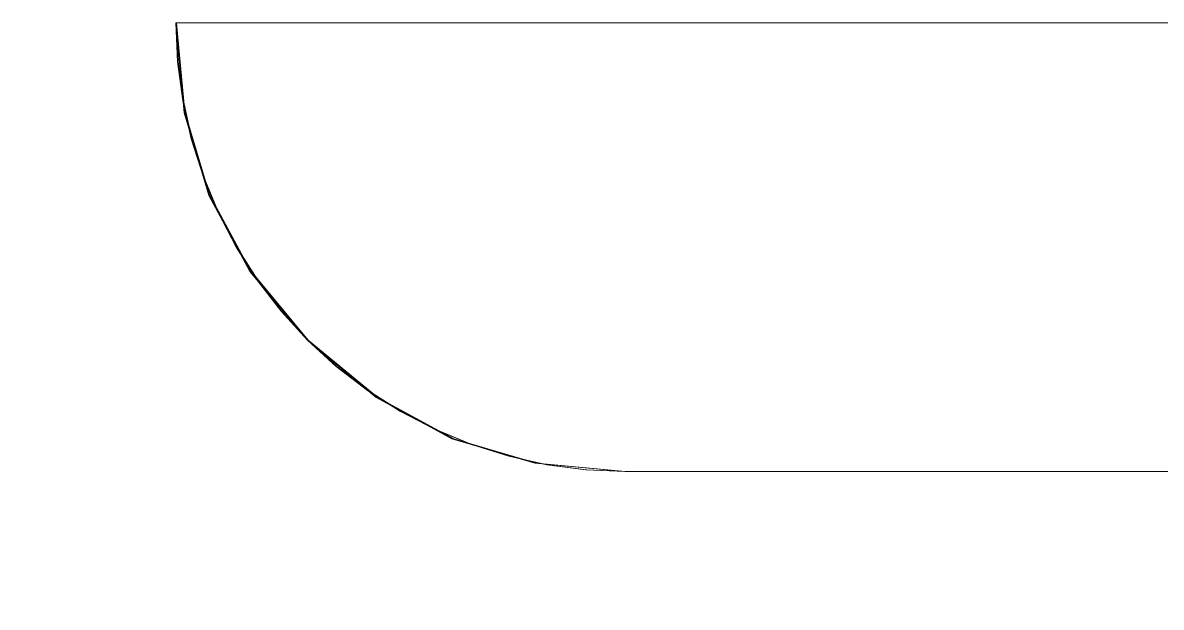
# Model space of a CAD drawing. Header units: millimetres. Extents: x -5968 to 8419, y -11886 to 221.
# Drawn here: x -4794.273 to -4790.47, y -11283.956 to -11282.003 of the extents above; entities that cross this region are included whole.
import ezdxf

# ---------------------------------------------------------------- set-up
doc = ezdxf.new("R2010")
doc.units = ezdxf.units.MM
doc.header["$LTSCALE"] = 20
doc.layers.add('Beschläge', color=7, linetype='Continuous')
doc.layers.add('Innenausbau_Konstruktion', color=7, linetype='Continuous')

msp = doc.modelspace()

# ---------------------------------------------------------------- linework, layer by layer
at = {"layer": 'Beschläge', "color": 7, "linetype": 'Continuous', "lineweight": 9, "transparency": 33554687}
for points in [[(-4784.3116, -11282.0026, 3090.6093), (-4784.3116, -11283.5026, 3090.6093), (-4792.2616, -11283.5026, 3090.6093), (-4792.5593, -11283.4751, 3090.6093), (-4792.8353, -11283.3928, 3090.6093), (-4793.0896, -11283.2555, 3090.6093), (-4793.3222, -11283.0633, 3090.6093), (-4793.5145, -11282.8338, 3090.6093), (-4793.6517, -11282.5805, 3090.6093), (-4793.7341, -11282.3034, 3090.6093), (-4793.7616, -11282.0026, 3090.6093), (-4792.2616, -11282.0026, 3090.6093), (-4786.5775, -11282.0026, 3090.6093), (-4784.3116, -11282.0026, 3090.6093)], [(-4792.2616, -11283.5026, 3107.6093), (-4784.3116, -11283.5026, 3107.6093), (-4784.3116, -11282.0026, 3107.6093), (-4786.5775, -11282.0026, 3107.6093), (-4792.2616, -11282.0026, 3107.6093), (-4793.7616, -11282.0026, 3107.6093), (-4793.7341, -11282.3003, 3107.6093), (-4793.6517, -11282.5763, 3107.6093), (-4793.5145, -11282.8306, 3107.6093), (-4793.3222, -11283.0633, 3107.6093), (-4793.0927, -11283.2555, 3107.6093), (-4792.8395, -11283.3928, 3107.6093), (-4792.5624, -11283.4751, 3107.6093), (-4792.2616, -11283.5026, 3107.6093)], [(-4784.3096, -11282.0026, 3558.6093), (-4784.3096, -11283.5026, 3558.6093), (-4792.2596, -11283.5026, 3558.6093), (-4792.5573, -11283.4751, 3558.6093), (-4792.8333, -11283.3928, 3558.6093), (-4793.0876, -11283.2555, 3558.6093), (-4793.3202, -11283.0633, 3558.6093), (-4793.5125, -11282.8338, 3558.6093), (-4793.6497, -11282.5805, 3558.6093), (-4793.7321, -11282.3034, 3558.6093), (-4793.7596, -11282.0026, 3558.6093), (-4792.2596, -11282.0026, 3558.6093), (-4786.5755, -11282.0026, 3558.6093), (-4784.3096, -11282.0026, 3558.6093)], [(-4792.2596, -11283.5026, 3575.6093), (-4784.3096, -11283.5026, 3575.6093), (-4784.3096, -11282.0026, 3575.6093), (-4786.5755, -11282.0026, 3575.6093), (-4792.2596, -11282.0026, 3575.6093), (-4793.7596, -11282.0026, 3575.6093), (-4793.7321, -11282.3003, 3575.6093), (-4793.6497, -11282.5763, 3575.6093), (-4793.5125, -11282.8306, 3575.6093), (-4793.3202, -11283.0633, 3575.6093), (-4793.0907, -11283.2555, 3575.6093), (-4792.8375, -11283.3928, 3575.6093), (-4792.5604, -11283.4751, 3575.6093), (-4792.2596, -11283.5026, 3575.6093)]]:
    msp.add_polyline3d(points, dxfattribs=at)
for points, invisible_edges in [([(-4793.7616, -11282.0026, 3090.6093), (-4793.7559, -11282.1333, 3090.6093), (-4793.7559, -11282.1333, 3107.6093)], 10), ([(-4793.7616, -11282.0026, 3090.6093), (-4793.7559, -11282.1333, 3107.6093), (-4793.7616, -11282.0026, 3107.6093)], 1), ([(-4793.7596, -11282.0026, 3558.6093), (-4793.7539, -11282.1333, 3558.6093), (-4793.7539, -11282.1333, 3575.6093)], 10), ([(-4793.7596, -11282.0026, 3558.6093), (-4793.7539, -11282.1333, 3575.6093), (-4793.7596, -11282.0026, 3575.6093)], 1), ([(-4793.7559, -11282.1333, 3090.6093), (-4793.7388, -11282.2631, 3090.6093), (-4793.7388, -11282.2631, 3107.6093)], 10), ([(-4793.7559, -11282.1333, 3090.6093), (-4793.7388, -11282.2631, 3107.6093), (-4793.7559, -11282.1333, 3107.6093)], 9), ([(-4793.7539, -11282.1333, 3558.6093), (-4793.7368, -11282.2631, 3558.6093), (-4793.7368, -11282.2631, 3575.6093)], 10), ([(-4793.7539, -11282.1333, 3558.6093), (-4793.7368, -11282.2631, 3575.6093), (-4793.7539, -11282.1333, 3575.6093)], 9), ([(-4793.7388, -11282.2631, 3090.6093), (-4793.7105, -11282.3908, 3090.6093), (-4793.7105, -11282.3908, 3107.6093)], 10), ([(-4793.7388, -11282.2631, 3090.6093), (-4793.7105, -11282.3908, 3107.6093), (-4793.7388, -11282.2631, 3107.6093)], 9), ([(-4793.7368, -11282.2631, 3558.6093), (-4793.7085, -11282.3908, 3558.6093), (-4793.7085, -11282.3908, 3575.6093)], 10), ([(-4793.7368, -11282.2631, 3558.6093), (-4793.7085, -11282.3908, 3575.6093), (-4793.7368, -11282.2631, 3575.6093)], 9), ([(-4793.7105, -11282.3908, 3090.6093), (-4793.6711, -11282.5156, 3090.6093), (-4793.6711, -11282.5156, 3107.6093)], 10), ([(-4793.7105, -11282.3908, 3090.6093), (-4793.6711, -11282.5156, 3107.6093), (-4793.7105, -11282.3908, 3107.6093)], 9), ([(-4793.7085, -11282.3908, 3558.6093), (-4793.6691, -11282.5156, 3558.6093), (-4793.6691, -11282.5156, 3575.6093)], 10), ([(-4793.7085, -11282.3908, 3558.6093), (-4793.6691, -11282.5156, 3575.6093), (-4793.7085, -11282.3908, 3575.6093)], 9), ([(-4793.6711, -11282.5156, 3090.6093), (-4793.621, -11282.6365, 3090.6093), (-4793.621, -11282.6365, 3107.6093)], 10), ([(-4793.6711, -11282.5156, 3090.6093), (-4793.621, -11282.6365, 3107.6093), (-4793.6711, -11282.5156, 3107.6093)], 9), ([(-4793.6691, -11282.5156, 3558.6093), (-4793.619, -11282.6365, 3558.6093), (-4793.619, -11282.6365, 3575.6093)], 10), ([(-4793.6691, -11282.5156, 3558.6093), (-4793.619, -11282.6365, 3575.6093), (-4793.6691, -11282.5156, 3575.6093)], 9), ([(-4793.621, -11282.6365, 3090.6093), (-4793.5606, -11282.7526, 3090.6093), (-4793.5606, -11282.7526, 3107.6093)], 10), ([(-4793.621, -11282.6365, 3090.6093), (-4793.5606, -11282.7526, 3107.6093), (-4793.621, -11282.6365, 3107.6093)], 9), ([(-4793.619, -11282.6365, 3558.6093), (-4793.5586, -11282.7526, 3558.6093), (-4793.5586, -11282.7526, 3575.6093)], 10), ([(-4793.619, -11282.6365, 3558.6093), (-4793.5586, -11282.7526, 3575.6093), (-4793.619, -11282.6365, 3575.6093)], 9), ([(-4793.5606, -11282.7526, 3090.6093), (-4793.4903, -11282.863, 3090.6093), (-4793.4903, -11282.863, 3107.6093)], 10), ([(-4793.5606, -11282.7526, 3090.6093), (-4793.4903, -11282.863, 3107.6093), (-4793.5606, -11282.7526, 3107.6093)], 9), ([(-4793.5586, -11282.7526, 3558.6093), (-4793.4883, -11282.863, 3558.6093), (-4793.4883, -11282.863, 3575.6093)], 10), ([(-4793.5586, -11282.7526, 3558.6093), (-4793.4883, -11282.863, 3575.6093), (-4793.5586, -11282.7526, 3575.6093)], 9), ([(-4793.4903, -11282.863, 3090.6093), (-4793.4106, -11282.9668, 3090.6093), (-4793.4106, -11282.9668, 3107.6093)], 10), ([(-4793.4903, -11282.863, 3090.6093), (-4793.4106, -11282.9668, 3107.6093), (-4793.4903, -11282.863, 3107.6093)], 9), ([(-4793.4883, -11282.863, 3558.6093), (-4793.4086, -11282.9668, 3558.6093), (-4793.4086, -11282.9668, 3575.6093)], 10), ([(-4793.4883, -11282.863, 3558.6093), (-4793.4086, -11282.9668, 3575.6093), (-4793.4883, -11282.863, 3575.6093)], 9), ([(-4793.4106, -11282.9668, 3090.6093), (-4793.3222, -11283.0633, 3090.6093), (-4793.3222, -11283.0633, 3107.6093)], 10), ([(-4793.4106, -11282.9668, 3090.6093), (-4793.3222, -11283.0633, 3107.6093), (-4793.4106, -11282.9668, 3107.6093)], 9), ([(-4793.4086, -11282.9668, 3558.6093), (-4793.3202, -11283.0633, 3558.6093), (-4793.3202, -11283.0633, 3575.6093)], 10), ([(-4793.4086, -11282.9668, 3558.6093), (-4793.3202, -11283.0633, 3575.6093), (-4793.4086, -11282.9668, 3575.6093)], 9), ([(-4793.3222, -11283.0633, 3090.6093), (-4793.2258, -11283.1517, 3090.6093), (-4793.2258, -11283.1517, 3107.6093)], 10), ([(-4793.3222, -11283.0633, 3090.6093), (-4793.2258, -11283.1517, 3107.6093), (-4793.3222, -11283.0633, 3107.6093)], 9), ([(-4793.3202, -11283.0633, 3558.6093), (-4793.2238, -11283.1517, 3558.6093), (-4793.2238, -11283.1517, 3575.6093)], 10), ([(-4793.3202, -11283.0633, 3558.6093), (-4793.2238, -11283.1517, 3575.6093), (-4793.3202, -11283.0633, 3575.6093)], 9), ([(-4793.2258, -11283.1517, 3090.6093), (-4793.1219, -11283.2313, 3090.6093), (-4793.1219, -11283.2313, 3107.6093)], 10), ([(-4793.2258, -11283.1517, 3090.6093), (-4793.1219, -11283.2313, 3107.6093), (-4793.2258, -11283.1517, 3107.6093)], 9), ([(-4793.2238, -11283.1517, 3558.6093), (-4793.1199, -11283.2313, 3558.6093), (-4793.1199, -11283.2313, 3575.6093)], 10), ([(-4793.2238, -11283.1517, 3558.6093), (-4793.1199, -11283.2313, 3575.6093), (-4793.2238, -11283.1517, 3575.6093)], 9), ([(-4793.1219, -11283.2313, 3090.6093), (-4793.0116, -11283.3016, 3090.6093), (-4793.0116, -11283.3016, 3107.6093)], 10), ([(-4793.1219, -11283.2313, 3090.6093), (-4793.0116, -11283.3016, 3107.6093), (-4793.1219, -11283.2313, 3107.6093)], 9), ([(-4793.1199, -11283.2313, 3558.6093), (-4793.0096, -11283.3016, 3558.6093), (-4793.0096, -11283.3016, 3575.6093)], 10), ([(-4793.1199, -11283.2313, 3558.6093), (-4793.0096, -11283.3016, 3575.6093), (-4793.1199, -11283.2313, 3575.6093)], 9), ([(-4793.0116, -11283.3016, 3090.6093), (-4792.8955, -11283.3621, 3090.6093), (-4792.8955, -11283.3621, 3107.6093)], 10), ([(-4793.0116, -11283.3016, 3090.6093), (-4792.8955, -11283.3621, 3107.6093), (-4793.0116, -11283.3016, 3107.6093)], 9), ([(-4793.0096, -11283.3016, 3558.6093), (-4792.8935, -11283.3621, 3558.6093), (-4792.8935, -11283.3621, 3575.6093)], 10), ([(-4793.0096, -11283.3016, 3558.6093), (-4792.8935, -11283.3621, 3575.6093), (-4793.0096, -11283.3016, 3575.6093)], 9), ([(-4792.8955, -11283.3621, 3090.6093), (-4792.7746, -11283.4121, 3090.6093), (-4792.7746, -11283.4121, 3107.6093)], 10), ([(-4792.8955, -11283.3621, 3090.6093), (-4792.7746, -11283.4121, 3107.6093), (-4792.8955, -11283.3621, 3107.6093)], 9), ([(-4792.8935, -11283.3621, 3558.6093), (-4792.7726, -11283.4121, 3558.6093), (-4792.7726, -11283.4121, 3575.6093)], 10), ([(-4792.8935, -11283.3621, 3558.6093), (-4792.7726, -11283.4121, 3575.6093), (-4792.8935, -11283.3621, 3575.6093)], 9), ([(-4792.7746, -11283.4121, 3090.6093), (-4792.6498, -11283.4515, 3090.6093), (-4792.6498, -11283.4515, 3107.6093)], 10), ([(-4792.7746, -11283.4121, 3090.6093), (-4792.6498, -11283.4515, 3107.6093), (-4792.7746, -11283.4121, 3107.6093)], 9), ([(-4792.7726, -11283.4121, 3558.6093), (-4792.6478, -11283.4515, 3558.6093), (-4792.6478, -11283.4515, 3575.6093)], 10), ([(-4792.7726, -11283.4121, 3558.6093), (-4792.6478, -11283.4515, 3575.6093), (-4792.7726, -11283.4121, 3575.6093)], 9), ([(-4792.6498, -11283.4515, 3090.6093), (-4792.5221, -11283.4798, 3090.6093), (-4792.5221, -11283.4798, 3107.6093)], 10), ([(-4792.6498, -11283.4515, 3090.6093), (-4792.5221, -11283.4798, 3107.6093), (-4792.6498, -11283.4515, 3107.6093)], 9), ([(-4792.6478, -11283.4515, 3558.6093), (-4792.5201, -11283.4798, 3558.6093), (-4792.5201, -11283.4798, 3575.6093)], 10), ([(-4792.6478, -11283.4515, 3558.6093), (-4792.5201, -11283.4798, 3575.6093), (-4792.6478, -11283.4515, 3575.6093)], 9), ([(-4792.5221, -11283.4798, 3090.6093), (-4792.3923, -11283.4969, 3090.6093), (-4792.3923, -11283.4969, 3107.6093)], 10), ([(-4792.5221, -11283.4798, 3090.6093), (-4792.3923, -11283.4969, 3107.6093), (-4792.5221, -11283.4798, 3107.6093)], 9), ([(-4792.5201, -11283.4798, 3558.6093), (-4792.3903, -11283.4969, 3558.6093), (-4792.3903, -11283.4969, 3575.6093)], 10), ([(-4792.5201, -11283.4798, 3558.6093), (-4792.3903, -11283.4969, 3575.6093), (-4792.5201, -11283.4798, 3575.6093)], 9), ([(-4792.3923, -11283.4969, 3090.6093), (-4792.2616, -11283.5026, 3090.6093), (-4792.2616, -11283.5026, 3107.6093)], 8), ([(-4792.3923, -11283.4969, 3090.6093), (-4792.2616, -11283.5026, 3107.6093), (-4792.3923, -11283.4969, 3107.6093)], 9), ([(-4792.3903, -11283.4969, 3558.6093), (-4792.2596, -11283.5026, 3558.6093), (-4792.2596, -11283.5026, 3575.6093)], 8), ([(-4792.3903, -11283.4969, 3558.6093), (-4792.2596, -11283.5026, 3575.6093), (-4792.3903, -11283.4969, 3575.6093)], 9)]:
    msp.add_3dface(points, dxfattribs=dict(at, invisible_edges=invisible_edges))
for points in [[(-4792.2616, -11283.5026, 3090.6093), (-4784.3116, -11283.5026, 3090.6093), (-4784.3116, -11283.5026, 3107.6093), (-4792.2616, -11283.5026, 3107.6093)], [(-4792.2596, -11283.5026, 3558.6093), (-4784.3096, -11283.5026, 3558.6093), (-4784.3096, -11283.5026, 3575.6093), (-4792.2596, -11283.5026, 3575.6093)]]:
    msp.add_3dface(points, dxfattribs=at)
at = {"layer": 'Innenausbau_Konstruktion', "color": 7, "linetype": 'Continuous', "lineweight": 25, "transparency": 33554687}
for points in [[(-4781.0596, -11284.4357, 3525.1093), (-4781.0596, -10714.4357, 3525.1093), (-5595.0596, -10714.4357, 3525.1093), (-5595.0596, -11284.4357, 3525.1093)], [(-5595.0596, -11284.4357, 3543.1093), (-5595.0596, -10714.4357, 3543.1093), (-4781.0596, -10714.4357, 3543.1093), (-4781.0596, -11284.4357, 3543.1093)], [(-4781.0596, -11284.4357, 3690.1093), (-4781.0596, -10714.4357, 3690.1093), (-5595.0596, -10714.4357, 3690.1093), (-5595.0596, -11284.4357, 3690.1093)], [(-5595.0596, -11284.4357, 3708.1093), (-5595.0596, -10714.4357, 3708.1093), (-4781.0596, -10714.4357, 3708.1093), (-4781.0596, -11284.4357, 3708.1093)], [(-4781.0596, -11284.4357, 4946.1093), (-4781.0596, -10714.4357, 4946.1093), (-5595.0596, -10714.4357, 4946.1093), (-5595.0596, -11284.4357, 4946.1093)], [(-5595.0596, -11284.4357, 4964.1093), (-5595.0596, -10714.4357, 4964.1093), (-4781.0596, -10714.4357, 4964.1093), (-4781.0596, -11284.4357, 4964.1093)], [(-4781.0596, -11284.4357, 5190.1093), (-4781.0596, -10714.4357, 5190.1093), (-5595.0596, -10714.4357, 5190.1093), (-5595.0596, -11284.4357, 5190.1093)], [(-5595.0596, -11284.4357, 5208.1093), (-5595.0596, -10714.4357, 5208.1093), (-4781.0596, -10714.4357, 5208.1093), (-4781.0596, -11284.4357, 5208.1093)]]:
    msp.add_3dface(points, dxfattribs=at)

doc.saveas('drawing.dxf')
